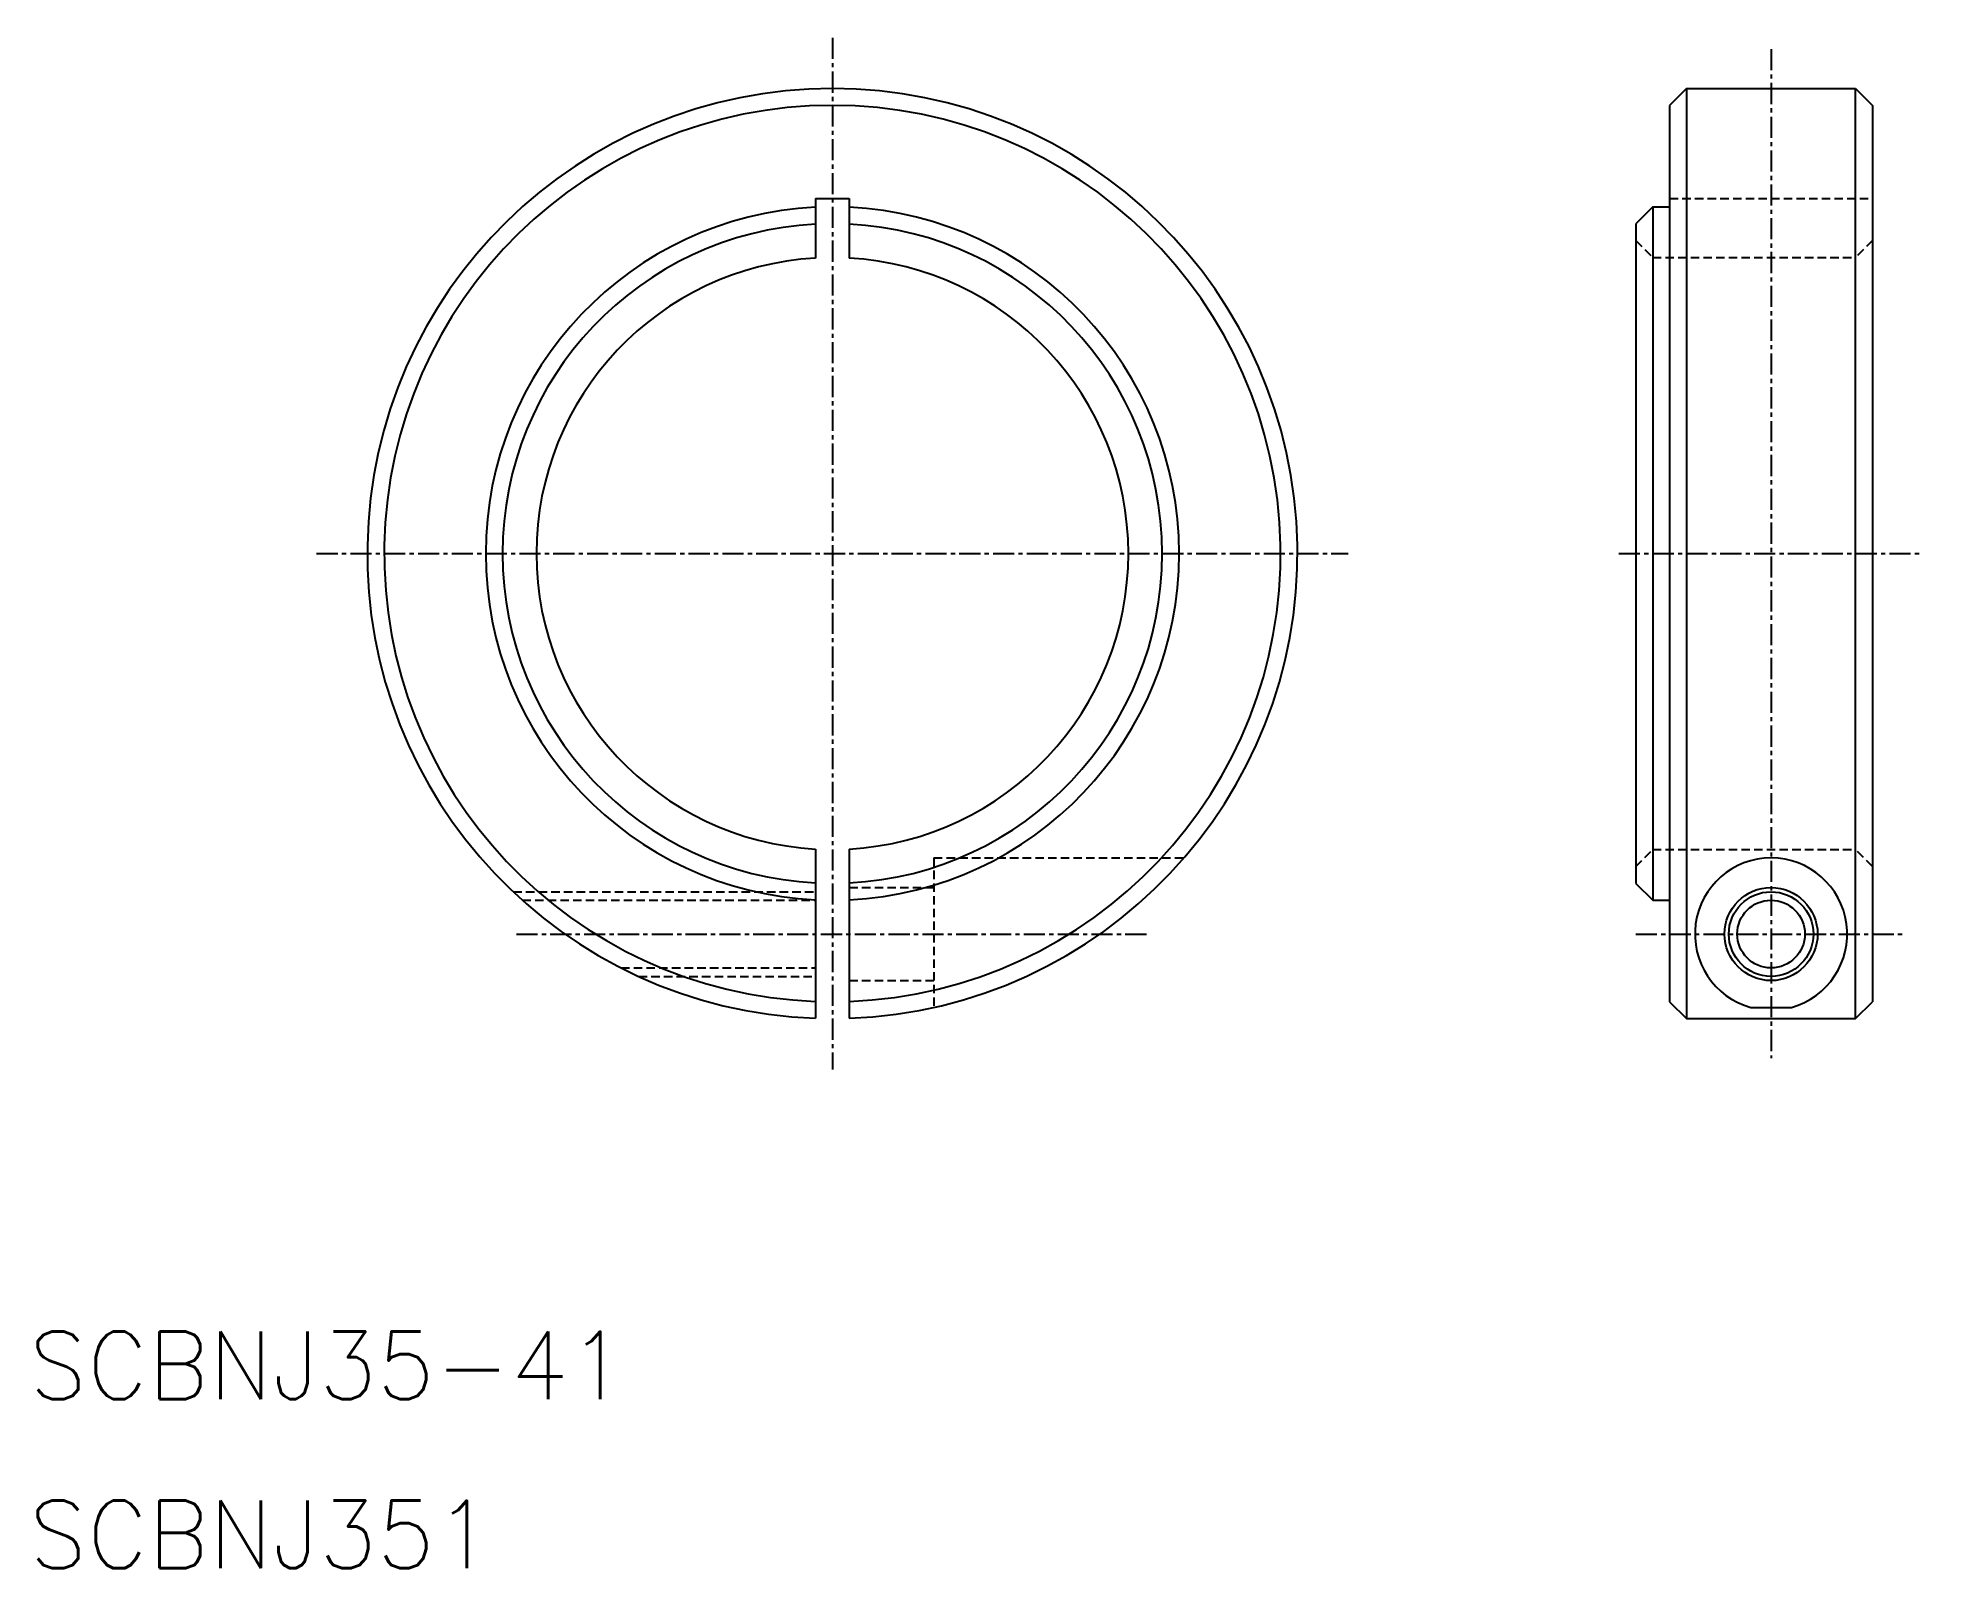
# Model space of a CAD drawing. Extents: x 11 to 122, y 10 to 100.
import ezdxf

# ---------------------------------------------------------------- set-up
doc = ezdxf.new("R2010")
doc.units = 0
doc.linetypes.add('CENTER', pattern=[2, 1.25, -0.25, 0.25, -0.25])
doc.linetypes.add('DASHED', pattern=[0.75, 0.5, -0.25])
doc.layers.get('0').update_dxf_attribs({"linetype": 'CONTINUOUS'})
doc.layers.add('CENTER', color=1, linetype='CENTER')
doc.styles.get("Standard").update_dxf_attribs({"font": 'txt.shx', "bigfont": 'bigfont.shx'})

msp = doc.modelspace()

# ---------------------------------------------------------------- linework, layer by layer
at = {"color": 7, "linetype": 'CONTINUOUS'}
for p, q in [((108, 97.5), (107, 96.5)), ((108, 97.5), (118, 97.5)), ((108, 97.5), (108, 42.5)), ((118, 97.5), (119, 96.5)), ((118, 42.5), (118, 97.5)), ((107, 96.5), (107, 43.5)), ((119, 96.5), (119, 43.5)), ((56.5, 91), (56.5, 87.47)), ((56.5, 91), (58.5, 91)), ((58.5, 91), (58.5, 87.47)), ((106, 90.5), (105, 89.5)), ((106, 90.5), (107, 90.5)), ((106, 90.5), (106, 49.5)), ((105, 89.5), (105, 50.5)), ((56.5, 52.53), (56.5, 42.52)), ((58.5, 52.53), (58.5, 42.52)), ((105, 50.5), (106, 49.5)), ((106, 49.5), (107, 49.5)), ((107, 43.5), (108, 42.5)), ((118, 42.5), (119, 43.5)), ((108, 42.5), (118, 42.5)), ((111.8, 43.16), (114.2, 43.16))]:
    msp.add_line(p, q, dxfattribs=at)
at = {"color": 3, "linetype": 'DASHED'}
for p, q in [((107, 91), (119, 91)), ((105, 88.5), (106, 87.5)), ((119, 88.5), (118, 87.5)), ((106, 87.5), (118, 87.5)), ((105, 51.5), (106, 52.5)), ((106, 52.5), (118, 52.5)), ((119, 51.5), (118, 52.5)), ((63.5, 52), (78.29, 52)), ((63.5, 52), (63.5, 43.16)), ((58.5, 50.25), (63.5, 50.25)), ((38.63, 50), (56.5, 50)), ((39.17, 49.5), (56.5, 49.5)), ((45.01, 45.5), (56.5, 45.5)), ((46.04, 45), (56.5, 45)), ((58.5, 44.75), (63.5, 44.75))]:
    msp.add_line(p, q, dxfattribs=at)
at = {"color": 7, "linetype": 'CONTINUOUS'}
for radius in [2.75, 2]:
    msp.add_circle((113, 47.5), radius, dxfattribs=at)
at = {"color": 3, "linetype": 'CONTINUOUS'}
msp.add_circle((113, 47.5), 2.5, dxfattribs=at)
at = {"color": 7, "linetype": 'CONTINUOUS'}
for centre, radius, start, end in [((57.5, 70), 27.5, 272.0839, 267.9161), ((57.5, 70), 26.5, 272.1626, 267.8374), ((57.5, 70), 20.5, 92.796, 267.204), ((57.5, 70), 20.5, 272.796, 87.204), ((57.5, 70), 19.5, 92.9395, 267.0605), ((57.5, 70), 19.5, 272.9395, 87.0605), ((57.5, 70), 17.5, 93.2758, 266.7242), ((57.5, 70), 17.5, 273.2758, 86.7242), ((113, 47.5), 4.5, 285.4457, 254.5543)]:
    msp.add_arc(centre, radius, start, end, dxfattribs=at)
at = {"layer": 'CENTER', "color": 1, "linetype": 'CENTER'}
for p, q in [((57.5, 100.5), (57.5, 39.5)), ((113, 99.83), (113, 40.17)), ((27, 70), (88, 70)), ((104, 70), (122, 70)), ((38.82, 47.5), (76.18, 47.5)), ((105, 47.5), (121, 47.5))]:
    msp.add_line(p, q, dxfattribs=at)

# ---------------------------------------------------------------- texts
at = {"color": 7, "linetype": 'CONTINUOUS'}
for s, p in [('SCBNJ35-41', (10, 20)), ('SCBNJ351', (10, 10))]:
    msp.add_text(s, height=4, dxfattribs=at).set_placement(p)

doc.saveas('drawing.dxf')
